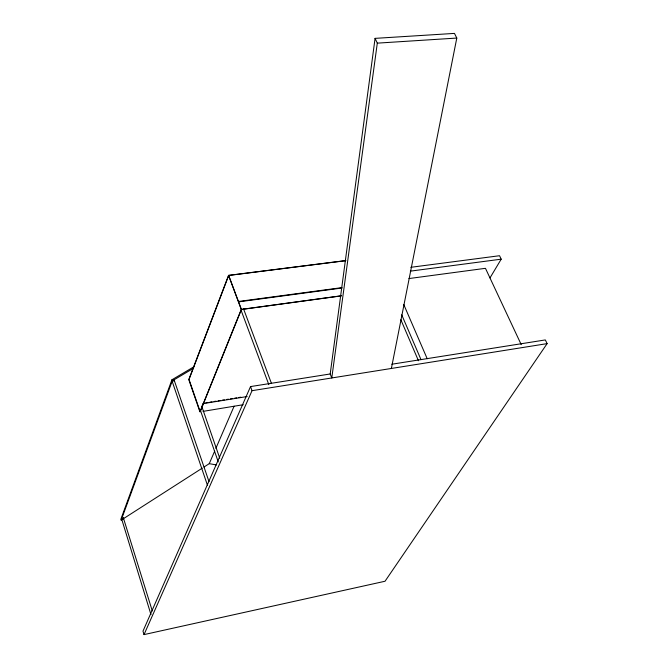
<?xml version="1.0" encoding="UTF-8"?>
<svg xmlns="http://www.w3.org/2000/svg" width="668" height="668" viewBox="0 0 668 668"><rect width="100%" height="100%" fill="white"/><g stroke="black" fill="none" stroke-linecap="round" stroke-linejoin="round"><path stroke-width="1" d="M375.074 38.368L377.303 43.144L331.779 377.963L330.201 373.971L375.074 38.368L454.465 33.4L456.795 38.059L391.373 368.46M150.976 614.602L121.751 519.337L123.355 517.859L152.296 610.936M123.68 517.892L123.021 518.76M207.481 485.352L172.294 381.695L174.123 380.017L209.017 481.628M174.465 380.134L173.947 380.952M194.371 366.507L171.935 379.775L120.891 519.145L121.192 520.121L202.279 468.126M121.192 520.121L172.302 380.844L171.935 379.775M228.548 275.358L188.785 379.608L199.941 411.88L241.257 309.401L228.548 275.358L345.899 260.545M345.665 260.704L228.706 275.466L189.027 379.457L197.235 403.188M228.706 275.466L241.415 309.501L200.183 411.73L197.686 404.499M204.024 467.007L209.259 463.659L214.645 451.209M215.881 448.337L234.109 406.211M330.201 373.971L250.533 386.58L142.985 631.135L144.029 634.6L385.027 581.252L547.109 343.628L545.338 339.928L391.799 364.227M144.029 634.6L252.036 390.68L250.533 386.58M489.986 277.913L501.192 259.176L499.547 255.719L410.803 267.309M172.302 380.844L192.943 368.619M122.52 519.136L121.751 519.337M203.014 411.379L243.219 404.716M205.802 402.812L207.865 402.478M209.927 402.153L211.981 401.819M214.044 401.485L216.106 401.159M218.169 400.825L220.231 400.491M222.285 400.157L224.348 399.831M226.41 399.497L228.473 399.163M230.535 398.838L232.589 398.504M234.652 398.17L236.714 397.844M238.777 397.51L240.839 397.176M202.838 403.672L247.152 396.541M252.036 390.68L547.109 343.628M241.257 309.401L341.248 295.782M241.415 309.501L341.264 295.899M238.426 301.485L341.866 287.641M408.916 278.564L485.461 268.319L521.224 344.621M238.568 301.869L342.016 288.008M410.311 271.15L501.192 259.176M377.303 43.144L456.795 38.059M209.259 463.659L216.407 464.936M403.714 304.449L427.211 358.741M401.702 314.803L421.015 359.651M400.833 319.696L418.46 360.737M243.544 308.833L271.484 383.499M241.323 310.912L268.828 384.634M201.661 406.077L219.747 458.206M200.216 409.751L218.252 461.914"/></g></svg>
